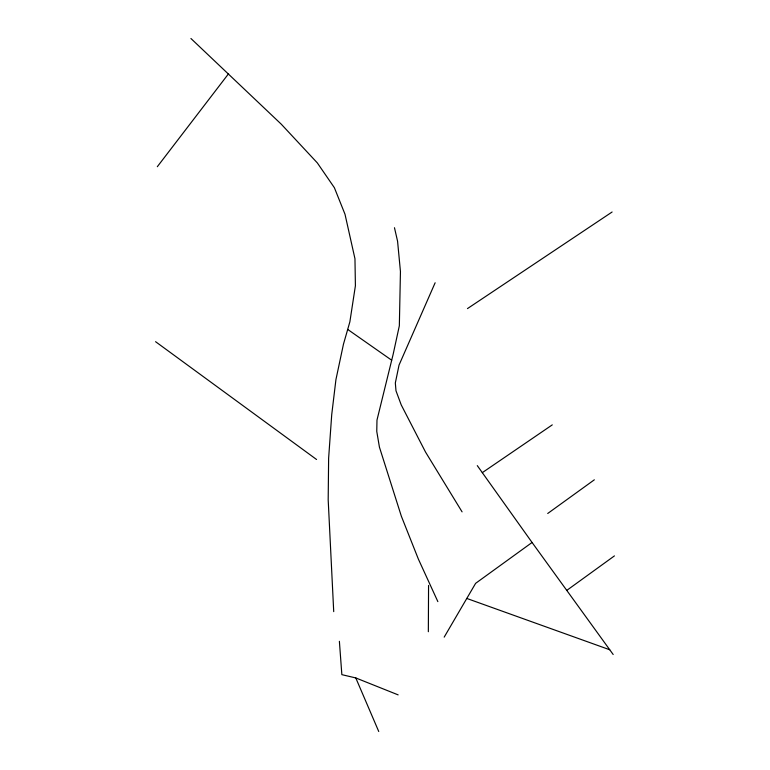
<?xml version="1.0" encoding="UTF-8"?>
<svg xmlns="http://www.w3.org/2000/svg" width="770" height="770" viewBox="0 0 770 770"><rect width="100%" height="100%" fill="white"/><g stroke="black" fill="none" stroke-linecap="round" stroke-linejoin="round"><path stroke-width="1.16" d="M428.341 631.718L428.563 585.46M435.137 282.773L399.033 365.096L395.328 382.979L395.992 390.804L401.218 404.885L425.55 452.096L462.077 511.857M444.184 637.137L475.619 583.342L532.07 542.475L477.294 465.619M157.321 166.705L228.584 73.708M566.768 590.398L614.431 555.892M547.711 513.484L594.334 479.806M482.309 472.655L552.282 424.867M467.467 308.597L612.112 212M398.148 694.877L355.788 677.937L341.851 674.655L339.387 641.314M466.793 598.444L609.744 649.755M347.703 329.425L391.689 360.216M155.569 341.688L316.566 459.498M190.931 38.5L281.252 124.172L317.336 162.913L334.382 187.707L345.008 214.272L354.96 258.758L355.403 285.766L349.869 321.85L343.458 344.209L335.932 379.629L331.726 414.606L328.626 458.217L328.184 499.836L333.718 611.63M532.07 542.475L613.18 654.5M437.861 601.62L418.38 559.116L401.334 516.169L379.418 447.101L376.761 431.383L376.982 420.093L393.143 354.344L399.341 325.787L400.448 271.55L397.57 241.222L394.471 227.718M355.788 677.937L378.744 731.5"/></g></svg>
